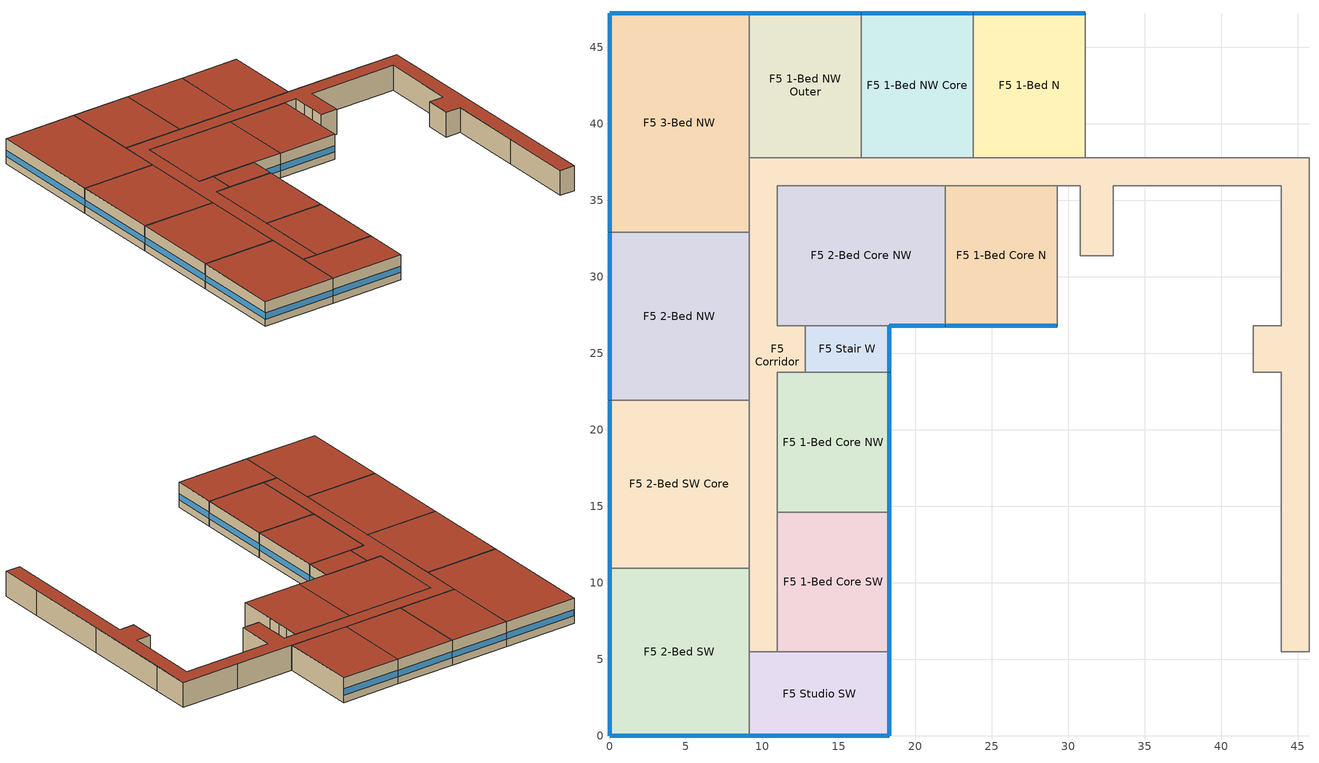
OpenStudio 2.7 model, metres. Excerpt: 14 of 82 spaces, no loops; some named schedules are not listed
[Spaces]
F5 1-Bed Core N
 floor adiabatic (TypicalFloorInterior): 29.26,35.97 29.26,26.82 21.95,26.82 21.95,35.97 z12.19
 wall outside (MetalFrameWallU069): 21.95,26.82 29.26,26.82 z12.19:15.24
 wall to F5 Elevator S (MetalFrameWallInterior): 29.26,31.39 29.26,32.92 z12.19:15.24
 wall to F5 Elevator N (MetalFrameWallInterior): 29.26,34.44 29.26,35.97 z12.19:15.24
 wall to F5 2-Bed Core NW (MetalFrameWallInterior): 21.95,35.97 21.95,26.82 z12.19:15.24
 wall to F5 Laundry (MetalFrameWallInterior): 29.26,26.82 29.26,31.39 z12.19:15.24
 wall to F5 Corridor (MetalFrameWallInterior): 29.26,35.97 21.95,35.97 z12.19:15.24
 wall to F5 Elevator Core (MetalFrameWallInterior): 29.26,32.92 29.26,34.44 z12.19:15.24
 window (Res Fixed Window): 21.97,26.82 29.24,26.82 z13.09:13.86
 roof outside (FlatResWoodFramingAndOtherRoofU028Refl08): 29.26,26.82 29.26,35.97 21.95,35.97 21.95,26.82 z15.24
F5 2-Bed Core NW
 floor adiabatic (TypicalFloorInterior): 21.95,35.97 21.95,26.82 10.97,26.82 10.97,35.97 z12.19
 wall outside (MetalFrameWallU069): 18.29,26.82 21.95,26.82 z12.19:15.24
 wall to F5 Stair W (MetalFrameWallInterior): 12.8,26.82 18.29,26.82 z12.19:15.24
 wall to F5 Corridor (MetalFrameWallInterior): 21.95,35.97 10.97,35.97 10.97,26.82 12.8,26.82 z12.19:15.24
 window (Res Fixed Window): 18.31,26.82 21.92,26.82 z13.09:13.85
 roof outside (FlatResWoodFramingAndOtherRoofU028Refl08): 21.95,26.82 21.95,35.97 10.97,35.97 10.97,26.82 z15.24
F5 Corridor
 floor adiabatic (TypicalFloorInterior): 45.72,37.8 45.72,5.49 43.89,5.49 43.89,23.77 42.06,23.77 42.06,26.82 43.89,26.82 43.89,35.97 32.92,35.97 32.92,31.39 30.78,31.39 30.78,35.97 10.97,35.97 10.97,26.82 12.8,26.82 12.8,23.77 10.97,23.77 10.97,5.49 9.14,5.49 9.14,37.8 z12.19
 wall to F5 1-Bed Core NE: 42.06,23.77 43.89,23.77 43.89,14.63 z12.19:15.24
 wall to F5 1-Bed Core NW: 10.97,14.63 10.97,23.77 12.8,23.77 z12.19:15.24
 wall to F5 1-Bed Core SE: 43.89,14.63 43.89,5.49 z12.19:15.24
 wall to F5 1-Bed Core SW: 10.97,5.49 10.97,14.63 z12.19:15.24
 wall to F5 1-Bed N: 31.09,37.8 23.77,37.8 z12.19:15.24
 wall to F5 1-Bed NE Core: 38.4,37.8 31.09,37.8 z12.19:15.24
 wall to F5 1-Bed NE Outer: 45.72,37.8 38.4,37.8 z12.19:15.24
 wall to F5 1-Bed NW Core: 23.77,37.8 16.46,37.8 z12.19:15.24
 wall to F5 1-Bed NW Outer: 16.46,37.8 9.14,37.8 z12.19:15.24
 wall to F5 2-Bed Core NE: 32.92,31.39 32.92,35.97 43.89,35.97 43.89,26.82 42.06,26.82 z12.19:15.24
 wall to F5 2-Bed NE: 45.72,21.95 45.72,32.92 z12.19:15.24
 wall to F5 2-Bed NW: 9.14,32.92 9.14,21.95 z12.19:15.24
 wall to F5 2-Bed SE: 45.72,5.49 45.72,10.97 z12.19:15.24
 wall to F5 2-Bed SE Core: 45.72,10.97 45.72,21.95 z12.19:15.24
 wall to F5 2-Bed SW: 9.14,10.97 9.14,5.49 z12.19:15.24
 wall to F5 2-Bed SW Core: 9.14,21.95 9.14,10.97 z12.19:15.24
 wall to F5 3-Bed NE: 45.72,32.92 45.72,37.8 z12.19:15.24
 wall to F5 3-Bed NW: 9.14,37.8 9.14,32.92 z12.19:15.24
 wall to F5 Elevator N (MetalFrameWallInterior): 29.26,35.97 30.78,35.97 30.78,34.44 z12.19:15.24
 wall to F5 Elevator S (MetalFrameWallInterior): 30.78,32.92 30.78,31.39 z12.19:15.24
 wall to F5 Studio SW (MetalFrameWallInterior): 9.14,5.49 10.97,5.49 z12.19:15.24
 wall to F5 Elevator Core (MetalFrameWallInterior): 30.78,34.44 30.78,32.92 z12.19:15.24
 wall to F5 Stair E (MetalFrameWallInterior): 42.06,26.82 42.06,23.77 z12.19:15.24
 wall to F5 Laundry (MetalFrameWallInterior): 30.78,31.39 32.92,31.39 z12.19:15.24
 wall to F5 Stair W (MetalFrameWallInterior): 12.8,23.77 12.8,26.82 z12.19:15.24
 wall to F5 Studio SE (MetalFrameWallInterior): 43.89,5.49 45.72,5.49 z12.19:15.24
 roof outside (FlatNonresWoodFramingAndOtherRoofU034): 45.72,5.49 45.72,37.8 9.14,37.8 9.14,5.49 10.97,5.49 10.97,23.77 12.8,23.77 12.8,26.82 10.97,26.82 10.97,35.97 30.78,35.97 30.78,31.39 32.92,31.39 32.92,35.97 43.89,35.97 43.89,26.82 42.06,26.82 42.06,23.77 43.89,23.77 43.89,5.49 z15.24
F5 1-Bed Core NW
 floor adiabatic (TypicalFloorInterior): 18.29,23.77 18.29,14.63 10.97,14.63 10.97,23.77 z12.19
 wall outside (MetalFrameWallU069): 18.29,14.63 18.29,23.77 z12.19:15.24
 wall to F5 Stair W (MetalFrameWallInterior): 18.29,23.77 12.8,23.77 z12.19:15.24
 wall to F5 1-Bed Core SW (MetalFrameWallInterior): 10.97,14.63 18.29,14.63 z12.19:15.24
 window (Res Fixed Window): 18.29,14.66 18.29,23.75 z13.09:13.86
 roof outside (FlatResWoodFramingAndOtherRoofU028Refl08): 18.29,14.63 18.29,23.77 10.97,23.77 10.97,14.63 z15.24
F5 Stair W
 floor adiabatic (TypicalFloorInterior): 18.29,26.82 18.29,23.77 12.8,23.77 12.8,26.82 z12.19
 wall outside (MetalFrameWallU062): 18.29,23.77 18.29,26.82 z12.19:15.24
 window (Res Fixed Window): 18.29,23.8 18.29,26.8 z13.09:13.86
 roof outside (FlatNonresWoodFramingAndOtherRoofU034): 18.29,23.77 18.29,26.82 12.8,26.82 12.8,23.77 z15.24
F5 1-Bed Core SW
 floor adiabatic (TypicalFloorInterior): 18.29,14.63 18.29,5.49 10.97,5.49 10.97,14.63 z12.19
 wall outside (MetalFrameWallU069): 18.29,5.49 18.29,14.63 z12.19:15.24
 wall to F5 Studio SW (MetalFrameWallInterior): 10.97,5.49 18.29,5.49 z12.19:15.24
 window (Res Fixed Window): 18.29,5.51 18.29,14.61 z13.09:13.86
 roof outside (FlatResWoodFramingAndOtherRoofU028Refl08): 18.29,5.49 18.29,14.63 10.97,14.63 10.97,5.49 z15.24
F5 Studio SW
 floor adiabatic (TypicalFloorInterior): 18.29,5.49 18.29,0 9.14,0 9.14,5.49 z12.19
 wall outside (MetalFrameWallU069): 9.14,0 18.29,0 18.29,5.49 z12.19:15.24
 wall to F5 2-Bed SW: 9.14,5.49 9.14,0 z12.19:15.24
 window (Res Fixed Window): 9.17,0 18.26,0 / 18.29,0.03 18.29,5.46 z13.09:13.86
 roof outside (FlatResWoodFramingAndOtherRoofU028Refl08): 18.29,0 18.29,5.49 9.14,5.49 9.14,0 z15.24
F5 1-Bed N
 floor adiabatic (TypicalFloorInterior): 31.09,47.24 31.09,37.8 23.77,37.8 23.77,47.24 z12.19
 wall outside (MetalFrameWallU069): 31.09,47.24 23.77,47.24 z12.19:15.24
 wall to F5 1-Bed NE Core (MetalFrameWallInterior): 31.09,37.8 31.09,47.24 z12.19:15.24
 wall to F5 1-Bed NW Core (MetalFrameWallInterior): 23.77,47.24 23.77,37.8 z12.19:15.24
 window (Res Fixed Window): 31.06,47.24 23.8,47.24 z13.09:13.86
 roof outside (FlatResWoodFramingAndOtherRoofU028Refl08): 31.09,37.8 31.09,47.24 23.77,47.24 23.77,37.8 z15.24
F5 1-Bed NW Core
 floor adiabatic (TypicalFloorInterior): 23.77,47.24 23.77,37.8 16.46,37.8 16.46,47.24 z12.19
 wall outside (MetalFrameWallU069): 23.77,47.24 16.46,47.24 z12.19:15.24
 wall to F5 1-Bed NW Outer (MetalFrameWallInterior): 16.46,47.24 16.46,37.8 z12.19:15.24
 window (Res Fixed Window): 23.75,47.24 16.48,47.24 z13.09:13.86
 roof outside (FlatResWoodFramingAndOtherRoofU028Refl08): 23.77,37.8 23.77,47.24 16.46,47.24 16.46,37.8 z15.24
F5 1-Bed NW Outer
 floor adiabatic (TypicalFloorInterior): 16.46,47.24 16.46,37.8 9.14,37.8 9.14,47.24 z12.19
 wall outside (MetalFrameWallU069): 16.46,47.24 9.14,47.24 z12.19:15.24
 wall to F5 3-Bed NW (MetalFrameWallInterior): 9.14,47.24 9.14,37.8 z12.19:15.24
 window (Res Fixed Window): 16.43,47.24 9.17,47.24 z13.09:13.86
 roof outside (FlatResWoodFramingAndOtherRoofU028Refl08): 16.46,37.8 16.46,47.24 9.14,47.24 9.14,37.8 z15.24
F5 3-Bed NW
 floor adiabatic (TypicalFloorInterior): 9.14,47.24 9.14,32.92 0,32.92 0,47.24 z12.19
 wall outside (MetalFrameWallU069): 9.14,47.24 0,47.24 0,32.92 z12.19:15.24
 wall to F5 2-Bed NW: 0,32.92 9.14,32.92 z12.19:15.24
 window (Res Fixed Window): 9.12,47.24 0.03,47.24 / 0,47.22 0,32.94 z13.09:13.86
 roof outside (FlatResWoodFramingAndOtherRoofU028Refl08): 9.14,32.92 9.14,47.24 0,47.24 0,32.92 z15.24
F5 2-Bed NW
 floor adiabatic (TypicalFloorInterior): 9.14,32.92 9.14,21.95 0,21.95 0,32.92 z12.19
 wall outside (MetalFrameWallU069): 0,32.92 0,21.95 z12.19:15.24
 wall to F5 2-Bed SW Core (MetalFrameWallInterior): 0,21.95 9.14,21.95 z12.19:15.24
 window (Res Fixed Window): 0,32.89 0,21.97 z13.09:13.86
 roof outside (FlatResWoodFramingAndOtherRoofU028Refl08): 9.14,21.95 9.14,32.92 0,32.92 0,21.95 z15.24
F5 2-Bed SW Core
 floor adiabatic (TypicalFloorInterior): 9.14,21.95 9.14,10.97 0,10.97 0,21.95 z12.19
 wall outside (MetalFrameWallU069): 0,21.95 0,10.97 z12.19:15.24
 wall to F5 2-Bed SW: 0,10.97 9.14,10.97 z12.19:15.24
 window (Res Fixed Window): 0,21.92 0,11 z13.09:13.86
 roof outside (FlatResWoodFramingAndOtherRoofU028Refl08): 9.14,10.97 9.14,21.95 0,21.95 0,10.97 z15.24
F5 2-Bed SW
 floor adiabatic (TypicalFloorInterior): 9.14,10.97 9.14,0 0,0 0,10.97 z12.19
 wall outside (MetalFrameWallU069): 0,10.97 0,0 9.14,0 z12.19:15.24
 window (Res Fixed Window): 0,10.95 0,0.03 / 0.03,0 9.12,0 z13.09:13.86
 roof outside (FlatResWoodFramingAndOtherRoofU028Refl08): 9.14,0 9.14,10.97 0,10.97 0,0 z15.24
[Site]
CA_BLUE-CANYON-AP_USA Design_Conditions: Latitude {deg}=39.28; Longitude {deg}=-120.71; Time Zone {hr}=-8; Elevation {m}=1609.95
[SizingPeriod:DesignDay] Barometric Pressure {Pa}=83421; Sky Clearness=0; Rain Indicator=0; Snow Indicator=0; Day of Month=21; Daylight Saving Time Indicator=0; Dry-Bulb Temperature Range Modifier Type=DefaultMultipliers
Name | Maximum Dry-Bulb Temperature {C} | Daily Dry-Bulb Temperature Range {deltaC} | Humidity Indicating Conditions at Maximum Dry-Bulb | Wind Speed {m/s} | Wind Direction {deg} | Month | Day Type | Humidity Indicating Type | Solar Model Indicator | ASHRAE Taub | ASHRAE Taud
CA_BLUE-CANYON-AP Ann Htg 99.6% Condns DB | -6 | 0 | -6 | 2.3 | 60 | 2 | WinterDesignDay | Wetbulb | ASHRAEClearSky
CA_BLUE-CANYON-AP Ann Clg .4% Condns DB=>MWB | 28.6 | 7.3 | 14.9 | 2.8 | 280 | 7 | SummerDesignDay | Wetbulb | ASHRAETau | 0.307 | 2.541
CA_BLUE-CANYON-AP Ann Clg .4% Condns WB=>MDB | 25.7 | 7.3 | 16.9 | 2.8 | 280 | 7 | SummerDesignDay | Wetbulb | ASHRAETau | 0.307 | 2.541
CA_BLUE-CANYON-AP Ann Clg .4% Condns DP=>MDB | 21.4 | 7.3 | 13.3 | 2.8 | 280 | 7 | SummerDesignDay | Dewpoint | ASHRAETau | 0.307 | 2.541
[Site:WaterMainsTemperature]
Calculation Method=Schedule; Temperature Schedule=WaterMainCZ16
[Building]
Building 1: North Axis {deg}=0
[Material]
Name | Roughness | Thickness {m} | Conductivity {W/m-K} | Density {kg/m3} | Specific Heat {J/kg-K} | Thermal Absorptance | Solar Absorptance | Visible Absorptance
Gypsum Board - 1/2 in.; Gypsum Board - 1/2 in. 1 | Smooth | 0.0127 | 0.158656 | 640.739 | 1130.436 | 0.9 | 0.7 | 0.8
Gypsum Board - 5/8 in. | MediumRough | 0.016002 | 0.158656 | 640.739 | 1130.436 | 0.9 | 0.7 | 0.8
Stucco - 7/8 in.; Stucco - 7/8 in. 1 | MediumRough | 0.022352 | 0.700948 | 1855.1 | 837.36 | 0.9 | 0.7 | 0.8
Concrete - 140 lb/ft3 - 4 in. | Smooth | 0.1016 | 1.9514 | 2239.06 | 921.096
Compliance Insulation R0.20 | Smooth | 0.000810768 | 0.0230188 | 16.0185 | 1130.436
Compliance Insulation R0.10 | Smooth | 0.000405384 | 0.0230188 | 16.0185 | 1130.436
Compliance Insulation R13.99 | Smooth | 0.0567131 | 0.0230188 | 16.0185 | 1130.436
Air - Metal Wall Framing - 16 or 24 in. OC; Air - Metal Wall Framing - 16 or 24 in. OC 1; Air - Metal Wall Framing - 16 or 24 in. OC 2 | Smooth | 0.1397 | 1.22017 | 1.28148 | 1004.832
Compliance Insulation R10.06 | Smooth | 0.0407817 | 0.0230188 | 16.0185 | 1130.436
Compliance Insulation R2.00 | Smooth | 0.00810768 | 0.0230188 | 16.0185 | 1130.436
Compliance Insulation R34.93 | Smooth | 0.141601 | 0.0230188 | 16.0185 | 1130.436 | 0.9 | 0.7 | 0.8
Compliance Insulation R28.63 | Smooth | 0.116061 | 0.0230188 | 16.0185 | 1130.436 | 0.9 | 0.7 | 0.8
Metal Deck - 1/16 in. | MediumRough | 0.0015875 | 45.3452 | 7820.53 | 502.416 | 0.9 | 0.7 | 0.8
Metal Standing Seam - 1/16 in. 1 | MediumRough | 0.0015875 | 2.21534 | 7820.53 | 502.416 | 0.85 | 0.92 | 0.85
Metal Standing Seam - 1/16 in. 2 | MediumRough | 0.0015875 | 2.21534 | 7820.53 | 502.416 | 0.85 | 0.37 | 0.85
Carpet - 3/4 in. 1 | Smooth | 0.01905 | 0.0455183 | 288.332 | 1381.644 | 0.9 | 0.7 | 0.8
[Construction]
MetalFrameWallU062: Stucco - 7/8 in., Compliance Insulation R13.99, Air - Metal Wall Framing - 16 or 24 in. OC, Gypsum Board - 1/2 in.
MetalFrameWallU069: Stucco - 7/8 in. 1, Compliance Insulation R10.06, Compliance Insulation R2.00, Compliance Insulation R0.20, Compliance Insulation R0.10, Air - Metal Wall Framing - 16 or 24 in. OC 1, Gypsum Board - 1/2 in. 1
MetalFrameWallInterior: Gypsum Board - 5/8 in., Air - Metal Wall Framing - 16 or 24 in. OC 2, Gypsum Board - 5/8 in.
FlatResWoodFramingAndOtherRoofU028Refl08: Metal Standing Seam - 1/16 in. 1, Compliance Insulation R34.93
FlatNonresWoodFramingAndOtherRoofU034: Metal Standing Seam - 1/16 in. 2, Compliance Insulation R28.63
TypicalFloorInterior: Metal Deck - 1/16 in., Concrete - 140 lb/ft3 - 4 in., Carpet - 3/4 in. 1
Res Fixed Window: Res Fixed Window Material
[WindowMaterial:SimpleGlazingSystem]
Res Fixed Window Material: U-Factor {W/m2-K}=2.04417; Solar Heat Gain Coefficient=0.25; Visible Transmittance=0.42
[Space] Building Story=Building Story Residential Floor 5
Name | Thermal Zone | Design Specification Outdoor Air Object
F5 1-Bed Core N | Thermal Zone: F5 1-Bed Core N | Thermal Zone: F5 1-Bed Core N Design Specification Outdoor Air
F5 1-Bed Core NW; F5 1-Bed Core SW | Thermal Zone: F5 1-Bed Core West | Thermal Zone: F5 1-Bed Core West Design Specification Outdoor Air
F5 1-Bed N; F5 1-Bed NW Core; F5 1-Bed NW Outer | Thermal Zone: F5 1-Bed North | Thermal Zone: F5 1-Bed North Design Specification Outdoor Air
F5 2-Bed Core NW | Thermal Zone: F5 2-Bed Core NE-NW | Thermal Zone: F5 2-Bed Core NE-NW Design Specification Outdoor Air
F5 2-Bed NW; F5 2-Bed SW; F5 2-Bed SW Core | Thermal Zone: F5 2-Bed West | Thermal Zone: F5 2-Bed West Design Specification Outdoor Air
F5 3-Bed NW | Thermal Zone: F5 3-Bed NW | Thermal Zone: F5 3-Bed NW Design Specification Outdoor Air
F5 Corridor; F5 Stair W | Thermal Zone: F5 Corridor | Thermal Zone: F5 Corridor Design Specification Outdoor Air
F5 Studio SW | Thermal Zone: F5 Studio SW | Thermal Zone: F5 Studio SW Design Specification Outdoor Air
[ThermalZone] Multiplier=1; Use Ideal Air Loads=No
Name | Thermostat
Thermal Zone: F5 1-Bed Core N | Thermal Zone: F5 1-Bed Core N Thermostat
Thermal Zone: F5 1-Bed Core West | Thermal Zone: F5 1-Bed Core West Thermostat
Thermal Zone: F5 1-Bed North | Thermal Zone: F5 1-Bed North Thermostat
Thermal Zone: F5 2-Bed Core NE-NW | Thermal Zone: F5 2-Bed Core NE-NW Thermostat
Thermal Zone: F5 2-Bed West | Thermal Zone: F5 2-Bed West Thermostat
Thermal Zone: F5 3-Bed NW | Thermal Zone: F5 3-Bed NW Thermostat
Thermal Zone: F5 Studio SW | Thermal Zone: F5 Studio SW Thermostat
Thermal Zone: F5 Corridor | Thermal Zone: F5 Corridor Thermostat
[BuildingStory]
Building Story Residential Floor 5
[People:Definition] Number of People Calculation Method=People/Area; Fraction Radiant=0.3
Name | People per Space Floor Area {person/m2} | Sensible Heat Fraction
F5 1-Bed Core N People Definition; F5 1-Bed Core NW People Definition; F5 1-Bed Core SW People Definition; F5 2-Bed Core NW People Definition; F5 2-Bed NW People Definition; F5 2-Bed SW People Definition; F5 2-Bed SW Core People Definition | 0.0298998 | 0.6125
F5 1-Bed N People Definition; F5 1-Bed NW Core People Definition; F5 1-Bed NW Outer People Definition | 0.0289352 | 0.6125
F5 3-Bed NW People Definition | 0.0305359 | 0.6125
F5 Corridor People Definition; F5 Stair W People Definition | 0.0538196 | 0.5
F5 Studio SW People Definition | 0.0398663 | 0.6125
[People] Multiplier=1
Name | People Definition | Space or SpaceType | Number of People Schedule | Activity Level Schedule
F5 1-Bed Core N People | F5 1-Bed Core N People Definition | F5 1-Bed Core N | ResidentialLivingOccupancy | F5 1-Bed Core N People Activity Level
F5 1-Bed Core NW People | F5 1-Bed Core NW People Definition | F5 1-Bed Core NW | ResidentialLivingOccupancy | F5 1-Bed Core NW People Activity Level
F5 1-Bed Core SW People | F5 1-Bed Core SW People Definition | F5 1-Bed Core SW | ResidentialLivingOccupancy | F5 1-Bed Core SW People Activity Level
F5 1-Bed N People | F5 1-Bed N People Definition | F5 1-Bed N | ResidentialLivingOccupancy | F5 1-Bed N People Activity Level
F5 1-Bed NW Core People | F5 1-Bed NW Core People Definition | F5 1-Bed NW Core | ResidentialLivingOccupancy | F5 1-Bed NW Core People Activity Level
F5 1-Bed NW Outer People | F5 1-Bed NW Outer People Definition | F5 1-Bed NW Outer | ResidentialLivingOccupancy | F5 1-Bed NW Outer People Activity Level
F5 2-Bed Core NW People | F5 2-Bed Core NW People Definition | F5 2-Bed Core NW | ResidentialLivingOccupancy | F5 2-Bed Core NW People Activity Level
F5 2-Bed NW People | F5 2-Bed NW People Definition | F5 2-Bed NW | ResidentialLivingOccupancy | F5 2-Bed NW People Activity Level
F5 2-Bed SW People | F5 2-Bed SW People Definition | F5 2-Bed SW | ResidentialLivingOccupancy | F5 2-Bed SW People Activity Level
F5 2-Bed SW Core People | F5 2-Bed SW Core People Definition | F5 2-Bed SW Core | ResidentialLivingOccupancy | F5 2-Bed SW Core People Activity Level
F5 3-Bed NW People | F5 3-Bed NW People Definition | F5 3-Bed NW | ResidentialLivingOccupancy | F5 3-Bed NW People Activity Level
F5 Corridor People | F5 Corridor People Definition | F5 Corridor | OfficeOccupancy | F5 Corridor People Activity Level
F5 Stair W People | F5 Stair W People Definition | F5 Stair W | OfficeOccupancy | F5 Stair W People Activity Level
F5 Studio SW People | F5 Studio SW People Definition | F5 Studio SW | ResidentialLivingOccupancy | F5 Studio SW People Activity Level
[SpaceInfiltration:DesignFlowRate] Temperature Term Coefficient=0; Velocity Squared Term Coefficient=0
Name | Space or SpaceType | Schedule | Design Flow Rate Calculation Method | Flow per Exterior Surface Area {m3/s-m2} | Constant Term Coefficient | Velocity Term Coefficient | Design Flow Rate {m3/s}
F5 1-Bed Core N Space Infiltration Design Flow Rate 1 | F5 1-Bed Core N | ResidentialLivingInfiltration | Flow/ExteriorWallArea | 0.000227584 | 0 | 0.224052
F5 1-Bed Core N Space Infiltration Design Flow Rate 2 | F5 1-Bed Core N | ResidentialLivingHVACAvail | Flow/Space |  | 1 | 0 | 0.0172733
F5 1-Bed Core NW Space Infiltration Design Flow Rate 1 | F5 1-Bed Core NW | ResidentialLivingInfiltration | Flow/ExteriorWallArea | 0.000227584 | 0 | 0.224052
F5 1-Bed Core NW Space Infiltration Design Flow Rate 2 | F5 1-Bed Core NW | ResidentialLivingHVACAvail | Flow/Space |  | 1 | 0 | 0.0172733
F5 1-Bed Core SW Space Infiltration Design Flow Rate 1 | F5 1-Bed Core SW | ResidentialLivingInfiltration | Flow/ExteriorWallArea | 0.000227584 | 0 | 0.224052
F5 1-Bed Core SW Space Infiltration Design Flow Rate 2 | F5 1-Bed Core SW | ResidentialLivingHVACAvail | Flow/Space |  | 1 | 0 | 0.0172733
F5 1-Bed N Space Infiltration Design Flow Rate 1 | F5 1-Bed N | ResidentialLivingInfiltration | Flow/ExteriorWallArea | 0.000227584 | 0 | 0.224052
F5 1-Bed N Space Infiltration Design Flow Rate 2 | F5 1-Bed N | ResidentialLivingHVACAvail | Flow/Space |  | 1 | 0 | 0.0176131
F5 1-Bed NW Core Space Infiltration Design Flow Rate 1 | F5 1-Bed NW Core | ResidentialLivingInfiltration | Flow/ExteriorWallArea | 0.000227584 | 0 | 0.224052
F5 1-Bed NW Core Space Infiltration Design Flow Rate 2 | F5 1-Bed NW Core | ResidentialLivingHVACAvail | Flow/Space |  | 1 | 0 | 0.0176131
F5 1-Bed NW Outer Space Infiltration Design Flow Rate 1 | F5 1-Bed NW Outer | ResidentialLivingInfiltration | Flow/ExteriorWallArea | 0.000227584 | 0 | 0.224052
F5 1-Bed NW Outer Space Infiltration Design Flow Rate 2 | F5 1-Bed NW Outer | ResidentialLivingHVACAvail | Flow/Space |  | 1 | 0 | 0.0176131
F5 2-Bed Core NW Space Infiltration Design Flow Rate 1 | F5 2-Bed Core NW | ResidentialLivingInfiltration | Flow/ExteriorWallArea | 0.000227584 | 0 | 0.224052
F5 2-Bed Core NW Space Infiltration Design Flow Rate 2 | F5 2-Bed Core NW | ResidentialLivingHVACAvail | Flow/Space |  | 1 | 0 | 0.0259099
F5 2-Bed NW Space Infiltration Design Flow Rate 1 | F5 2-Bed NW | ResidentialLivingInfiltration | Flow/ExteriorWallArea | 0.000227584 | 0 | 0.224052
F5 2-Bed NW Space Infiltration Design Flow Rate 2 | F5 2-Bed NW | ResidentialLivingHVACAvail | Flow/Space |  | 1 | 0 | 0.0259099
F5 2-Bed SW Space Infiltration Design Flow Rate 1 | F5 2-Bed SW | ResidentialLivingInfiltration | Flow/ExteriorWallArea | 0.000227584 | 0 | 0.224052
F5 2-Bed SW Space Infiltration Design Flow Rate 2 | F5 2-Bed SW | ResidentialLivingHVACAvail | Flow/Space |  | 1 | 0 | 0.0259099
F5 2-Bed SW Core Space Infiltration Design Flow Rate 1 | F5 2-Bed SW Core | ResidentialLivingInfiltration | Flow/ExteriorWallArea | 0.000227584 | 0 | 0.224052
F5 2-Bed SW Core Space Infiltration Design Flow Rate 2 | F5 2-Bed SW Core | ResidentialLivingHVACAvail | Flow/Space |  | 1 | 0 | 0.0259099
F5 3-Bed NW Space Infiltration Design Flow Rate 1 | F5 3-Bed NW | ResidentialLivingInfiltration | Flow/ExteriorWallArea | 0.000227584 | 0 | 0.224052
F5 3-Bed NW Space Infiltration Design Flow Rate 2 | F5 3-Bed NW | ResidentialLivingHVACAvail | Flow/Space |  | 1 | 0 | 0.0341218
F5 Corridor Space Infiltration Design Flow Rate 1 | F5 Corridor | OfficeInfiltration | Flow/ExteriorWallArea | 0.000227584 | 0 | 0.224052
F5 Stair W Space Infiltration Design Flow Rate 1 | F5 Stair W | OfficeInfiltration | Flow/ExteriorWallArea | 0.000227584 | 0 | 0.224052
F5 Studio SW Space Infiltration Design Flow Rate 1 | F5 Studio SW | ResidentialLivingInfiltration | Flow/ExteriorWallArea | 0.000227584 | 0 | 0.224052
F5 Studio SW Space Infiltration Design Flow Rate 2 | F5 Studio SW | ResidentialLivingHVACAvail | Flow/Space |  | 1 | 0 | 0.0147248
[Lights:Definition] Design Level Calculation Method=Watts/Area; Fraction Radiant=0.58; Return Air Fraction=0
Name | Watts per Space Floor Area {W/m2}
F5 1-Bed Core N Non-Regulated Lights Definition; F5 1-Bed Core NW Non-Regulated Lights Definition; F5 1-Bed Core SW Non-Regulated Lights Definition; F5 1-Bed N Non-Regulated Lights Definition; F5 1-Bed NW Core Non-Regulated Lights Definition; F5 1-Bed NW Outer Non-Regulated Lights Definition; F5 2-Bed Core NW Non-Regulated Lights Definition; F5 2-Bed NW Non-Regulated Lights Definition; F5 2-Bed SW Non-Regulated Lights Definition; F5 2-Bed SW Core Non-Regulated Lights Definition; F5 3-Bed NW Non-Regulated Lights Definition; F5 Stair W Regulated Lights Definition; F5 Studio SW Non-Regulated Lights Definition | 5.38196
F5 Corridor Regulated Lights Definition | 6.45835
[Lights] Fraction Replaceable=1
Name | Lights Definition | Space or SpaceType | Schedule
F5 1-Bed Core N Non-Regulated Lights | F5 1-Bed Core N Non-Regulated Lights Definition | F5 1-Bed Core N | ResidentialLivingLights
F5 1-Bed Core NW Non-Regulated Lights | F5 1-Bed Core NW Non-Regulated Lights Definition | F5 1-Bed Core NW | ResidentialLivingLights
F5 1-Bed Core SW Non-Regulated Lights | F5 1-Bed Core SW Non-Regulated Lights Definition | F5 1-Bed Core SW | ResidentialLivingLights
F5 1-Bed N Non-Regulated Lights | F5 1-Bed N Non-Regulated Lights Definition | F5 1-Bed N | ResidentialLivingLights
F5 1-Bed NW Core Non-Regulated Lights | F5 1-Bed NW Core Non-Regulated Lights Definition | F5 1-Bed NW Core | ResidentialLivingLights
F5 1-Bed NW Outer Non-Regulated Lights | F5 1-Bed NW Outer Non-Regulated Lights Definition | F5 1-Bed NW Outer | ResidentialLivingLights
F5 2-Bed Core NW Non-Regulated Lights | F5 2-Bed Core NW Non-Regulated Lights Definition | F5 2-Bed Core NW | ResidentialLivingLights
F5 2-Bed NW Non-Regulated Lights | F5 2-Bed NW Non-Regulated Lights Definition | F5 2-Bed NW | ResidentialLivingLights
F5 2-Bed SW Non-Regulated Lights | F5 2-Bed SW Non-Regulated Lights Definition | F5 2-Bed SW | ResidentialLivingLights
F5 2-Bed SW Core Non-Regulated Lights | F5 2-Bed SW Core Non-Regulated Lights Definition | F5 2-Bed SW Core | ResidentialLivingLights
F5 3-Bed NW Non-Regulated Lights | F5 3-Bed NW Non-Regulated Lights Definition | F5 3-Bed NW | ResidentialLivingLights
F5 Corridor Regulated Lights | F5 Corridor Regulated Lights Definition | F5 Corridor | OfficeLights
F5 Stair W Regulated Lights | F5 Stair W Regulated Lights Definition | F5 Stair W | OfficeLights
F5 Studio SW Non-Regulated Lights | F5 Studio SW Non-Regulated Lights Definition | F5 Studio SW | ResidentialLivingLights
[ElectricEquipment:Definition] Design Level Calculation Method=Watts/Area; Watts per Space Floor Area {W/m2}=5.38196; Fraction Latent=0; Fraction Radiant=0.2; Fraction Lost=0
F5 1-Bed Core N Recepticle Loads Definition; F5 1-Bed Core NW Recepticle Loads Definition; F5 1-Bed Core SW Recepticle Loads Definition; F5 1-Bed N Recepticle Loads Definition; F5 1-Bed NW Core Recepticle Loads Definition; F5 1-Bed NW Outer Recepticle Loads Definition; F5 2-Bed Core NW Recepticle Loads Definition; F5 2-Bed NW Recepticle Loads Definition; F5 2-Bed SW Recepticle Loads Definition; F5 2-Bed SW Core Recepticle Loads Definition; F5 3-Bed NW Recepticle Loads Definition; F5 Studio SW Recepticle Loads Definition
[ElectricEquipment] Schedule=ResidentialLivingReceptacle
Name | Electric Equipment Definition | Space or SpaceType
F5 1-Bed Core N Recepticle Loads | F5 1-Bed Core N Recepticle Loads Definition | F5 1-Bed Core N
F5 1-Bed Core NW Recepticle Loads | F5 1-Bed Core NW Recepticle Loads Definition | F5 1-Bed Core NW
F5 1-Bed Core SW Recepticle Loads | F5 1-Bed Core SW Recepticle Loads Definition | F5 1-Bed Core SW
F5 1-Bed N Recepticle Loads | F5 1-Bed N Recepticle Loads Definition | F5 1-Bed N
F5 1-Bed NW Core Recepticle Loads | F5 1-Bed NW Core Recepticle Loads Definition | F5 1-Bed NW Core
F5 1-Bed NW Outer Recepticle Loads | F5 1-Bed NW Outer Recepticle Loads Definition | F5 1-Bed NW Outer
F5 2-Bed Core NW Recepticle Loads | F5 2-Bed Core NW Recepticle Loads Definition | F5 2-Bed Core NW
F5 2-Bed NW Recepticle Loads | F5 2-Bed NW Recepticle Loads Definition | F5 2-Bed NW
F5 2-Bed SW Recepticle Loads | F5 2-Bed SW Recepticle Loads Definition | F5 2-Bed SW
F5 2-Bed SW Core Recepticle Loads | F5 2-Bed SW Core Recepticle Loads Definition | F5 2-Bed SW Core
F5 3-Bed NW Recepticle Loads | F5 3-Bed NW Recepticle Loads Definition | F5 3-Bed NW
F5 Studio SW Recepticle Loads | F5 Studio SW Recepticle Loads Definition | F5 Studio SW
[GasEquipment:Definition] Design Level Calculation Method=Watts/Area; Watts per Space Floor Area {W/m2}=2.15269; Fraction Latent=0; Fraction Radiant=0.15; Fraction Lost=0.85
F5 1-Bed Core N Gas Equipment Loads Definition; F5 1-Bed Core NW Gas Equipment Loads Definition; F5 1-Bed Core SW Gas Equipment Loads Definition; F5 1-Bed N Gas Equipment Loads Definition; F5 1-Bed NW Core Gas Equipment Loads Definition; F5 1-Bed NW Outer Gas Equipment Loads Definition; F5 2-Bed Core NW Gas Equipment Loads Definition; F5 2-Bed NW Gas Equipment Loads Definition; F5 2-Bed SW Gas Equipment Loads Definition; F5 2-Bed SW Core Gas Equipment Loads Definition; F5 3-Bed NW Gas Equipment Loads Definition; F5 Studio SW Gas Equipment Loads Definition
[GasEquipment] Schedule=ResidentialLivingGasEquip
Name | Gas Equipment Definition | Space or SpaceType
F5 1-Bed Core N Gas Equipment Loads | F5 1-Bed Core N Gas Equipment Loads Definition | F5 1-Bed Core N
F5 1-Bed Core NW Gas Equipment Loads | F5 1-Bed Core NW Gas Equipment Loads Definition | F5 1-Bed Core NW
F5 1-Bed Core SW Gas Equipment Loads | F5 1-Bed Core SW Gas Equipment Loads Definition | F5 1-Bed Core SW
F5 1-Bed N Gas Equipment Loads | F5 1-Bed N Gas Equipment Loads Definition | F5 1-Bed N
F5 1-Bed NW Core Gas Equipment Loads | F5 1-Bed NW Core Gas Equipment Loads Definition | F5 1-Bed NW Core
F5 1-Bed NW Outer Gas Equipment Loads | F5 1-Bed NW Outer Gas Equipment Loads Definition | F5 1-Bed NW Outer
F5 2-Bed Core NW Gas Equipment Loads | F5 2-Bed Core NW Gas Equipment Loads Definition | F5 2-Bed Core NW
F5 2-Bed NW Gas Equipment Loads | F5 2-Bed NW Gas Equipment Loads Definition | F5 2-Bed NW
F5 2-Bed SW Gas Equipment Loads | F5 2-Bed SW Gas Equipment Loads Definition | F5 2-Bed SW
F5 2-Bed SW Core Gas Equipment Loads | F5 2-Bed SW Core Gas Equipment Loads Definition | F5 2-Bed SW Core
F5 3-Bed NW Gas Equipment Loads | F5 3-Bed NW Gas Equipment Loads Definition | F5 3-Bed NW
F5 Studio SW Gas Equipment Loads | F5 Studio SW Gas Equipment Loads Definition | F5 Studio SW
[ThermostatSetpoint:DualSetpoint]
Name | Heating Setpoint Temperature Schedule | Cooling Setpoint Temperature Schedule
Thermal Zone: F5 1-Bed Core N Thermostat; Thermal Zone: F5 1-Bed Core West Thermostat; Thermal Zone: F5 1-Bed North Thermostat; Thermal Zone: F5 2-Bed Core NE-NW Thermostat; Thermal Zone: F5 2-Bed West Thermostat; Thermal Zone: F5 3-Bed NW Thermostat; Thermal Zone: F5 Studio SW Thermostat | ResidentialLivingHtgSetpt | ResidentialLivingClgSetpt
Thermal Zone: F5 Corridor Thermostat | OfficeHtgSetpt | OfficeClgSetpt
[DesignSpecification:OutdoorAir] Outdoor Air Method=Maximum; Outdoor Air Flow per Person {m3/s-person}=0
Name | Outdoor Air Flow per Floor Area {m3/s-m2}
Thermal Zone: F5 1-Bed Core N Design Specification Outdoor Air; Thermal Zone: F5 1-Bed Core West Design Specification Outdoor Air; Thermal Zone: F5 1-Bed North Design Specification Outdoor Air; Thermal Zone: F5 2-Bed Core NE-NW Design Specification Outdoor Air; Thermal Zone: F5 2-Bed West Design Specification Outdoor Air; Thermal Zone: F5 3-Bed NW Design Specification Outdoor Air; Thermal Zone: F5 Studio SW Design Specification Outdoor Air | 0
Thermal Zone: F5 Corridor Design Specification Outdoor Air | 0.000741294
[Schedule:Day]
OnDay; AllOnHVACAvailDay; ResidentialLivingHVACAvailSun; ResidentialLivingHVACAvailWD; ResidentialLivingHVACAvailSat: 1, 0, 1, 2, 0, 1, 3, 0, 1, 4, 0, 1, 5, 0, 1, 6, 0, 1, 7, 0, 1, 8, 0, 1, 9, 0, 1, 10, 0, 1, 11, 0, 1, 12, 0, 1, 13, 0, 1, 14, 0, 1, 15, 0, 1, 16, 0, 1, 17, 0, 1, 18, 0, 1, 19, 0, 1, 20, 0, 1, 21, 0, 1, 22, 0, 1, 23, 0, 1, 24, 0, 1
OffDay: 1, 0, 0, 2, 0, 0, 3, 0, 0, 4, 0, 0, 5, 0, 0, 6, 0, 0, 7, 0, 0, 8, 0, 0, 9, 0, 0, 10, 0, 0, 11, 0, 0, 12, 0, 0, 13, 0, 0, 14, 0, 0, 15, 0, 0, 16, 0, 0, 17, 0, 0, 18, 0, 0, 19, 0, 0, 20, 0, 0, 21, 0, 0, 22, 0, 0, 23, 0, 0, 24, 0, 0
ResidentialLivingOccupancySun; ResidentialLivingOccupancyWD; ResidentialLivingOccupancySat: 1, 0, 0.9, 2, 0, 0.9, 3, 0, 0.9, 4, 0, 0.9, 5, 0, 0.9, 6, 0, 0.9, 7, 0, 0.7, 8, 0, 0.4, 9, 0, 0.4, 10, 0, 0.2, 11, 0, 0.2, 12, 0, 0.2, 13, 0, 0.2, 14, 0, 0.2, 15, 0, 0.2, 16, 0, 0.3, 17, 0, 0.5, 18, 0, 0.5, 19, 0, 0.5, 20, 0, 0.7, 21, 0, 0.7, 22, 0, 0.8, 23, 0, 0.9, 24, 0, 0.9
OfficeOccupancySun: 1, 0, 0, 2, 0, 0, 3, 0, 0, 4, 0, 0, 5, 0, 0, 6, 0, 0, 7, 0, 0.05, 8, 0, 0.05, 9, 0, 0.05, 10, 0, 0.05, 11, 0, 0.05, 12, 0, 0.05, 13, 0, 0.05, 14, 0, 0.05, 15, 0, 0.05, 16, 0, 0.05, 17, 0, 0.05, 18, 0, 0.05, 19, 0, 0, 20, 0, 0, 21, 0, 0, 22, 0, 0, 23, 0, 0, 24, 0, 0
OfficeOccupancyWD: 1, 0, 0, 2, 0, 0, 3, 0, 0, 4, 0, 0, 5, 0, 0, 6, 0, 0, 7, 0, 0.1, 8, 0, 0.2, 9, 0, 0.95, 10, 0, 0.95, 11, 0, 0.95, 12, 0, 0.95, 13, 0, 0.5, 14, 0, 0.95, 15, 0, 0.95, 16, 0, 0.95, 17, 0, 0.95, 18, 0, 0.3, 19, 0, 0.1, 20, 0, 0.1, 21, 0, 0.1, 22, 0, 0.1, 23, 0, 0.05, 24, 0, 0.05
OfficeOccupancySat: 1, 0, 0, 2, 0, 0, 3, 0, 0, 4, 0, 0, 5, 0, 0, 6, 0, 0, 7, 0, 0.1, 8, 0, 0.1, 9, 0, 0.3, 10, 0, 0.3, 11, 0, 0.3, 12, 0, 0.3, 13, 0, 0.1, 14, 0, 0.1, 15, 0, 0.1, 16, 0, 0.1, 17, 0, 0.1, 18, 0, 0.05, 19, 0, 0.05, 20, 0, 0, 21, 0, 0, 22, 0, 0, 23, 0, 0, 24, 0, 0
ResidentialLivingReceptacleSun; ResidentialLivingReceptacleWD; ResidentialLivingReceptacleSat; ResidentialLivingLightsSun; ResidentialLivingLightsWD; ResidentialLivingLightsSat: 1, 0, 0.1, 2, 0, 0.1, 3, 0, 0.1, 4, 0, 0.1, 5, 0, 0.1, 6, 0, 0.3, 7, 0, 0.45, 8, 0, 0.45, 9, 0, 0.45, 10, 0, 0.45, 11, 0, 0.3, 12, 0, 0.3, 13, 0, 0.3, 14, 0, 0.3, 15, 0, 0.3, 16, 0, 0.3, 17, 0, 0.3, 18, 0, 0.3, 19, 0, 0.6, 20, 0, 0.8, 21, 0, 0.9, 22, 0, 0.8, 23, 0, 0.6, 24, 0, 0.3
ResidentialLivingGasEquipSun; ResidentialLivingGasEquipWD; ResidentialLivingGasEquipSat: 1, 0, 0, 2, 0, 0, 3, 0, 0, 4, 0, 0, 5, 0, 0, 6, 0, 0, 7, 0, 0.5, 8, 0, 0.5, 9, 0, 0, 10, 0, 0, 11, 0, 0, 12, 0, 0.2, 13, 0, 0.2, 14, 0, 0, 15, 0, 0, 16, 0, 0, 17, 0, 0.5, 18, 0, 0.5, 19, 0, 0.5, 20, 0, 0, 21, 0, 0, 22, 0, 0, 23, 0, 0, 24, 0, 0
ResidentialLivingInfiltrationSun; ResidentialLivingInfiltrationWD; ResidentialLivingInfiltrationSat: 1, 0, 0.25, 2, 0, 0.25, 3, 0, 0.25, 4, 0, 0.25, 5, 0, 0.25, 6, 0, 0.25, 7, 0, 0.25, 8, 0, 0.25, 9, 0, 0.25, 10, 0, 0.25, 11, 0, 0.25, 12, 0, 0.25, 13, 0, 0.25, 14, 0, 0.25, 15, 0, 0.25, 16, 0, 0.25, 17, 0, 0.25, 18, 0, 0.25, 19, 0, 0.25, 20, 0, 0.25, 21, 0, 0.25, 22, 0, 0.25, 23, 0, 0.25, 24, 0, 0.25
OfficeInfiltrationSun: 1, 0, 1, 2, 0, 1, 3, 0, 1, 4, 0, 1, 5, 0, 1, 6, 0, 0.25, 7, 0, 0.25, 8, 0, 0.25, 9, 0, 0.25, 10, 0, 0.25, 11, 0, 0.25, 12, 0, 0.25, 13, 0, 0.25, 14, 0, 0.25, 15, 0, 0.25, 16, 0, 0.25, 17, 0, 0.25, 18, 0, 0.25, 19, 0, 1, 20, 0, 1, 21, 0, 1, 22, 0, 1, 23, 0, 1, 24, 0, 1
OfficeInfiltrationWD: 1, 0, 1, 2, 0, 1, 3, 0, 1, 4, 0, 1, 5, 0, 1, 6, 0, 0.25, 7, 0, 0.25, 8, 0, 0.25, 9, 0, 0.25, 10, 0, 0.25, 11, 0, 0.25, 12, 0, 0.25, 13, 0, 0.25, 14, 0, 0.25, 15, 0, 0.25, 16, 0, 0.25, 17, 0, 0.25, 18, 0, 0.25, 19, 0, 0.25, 20, 0, 0.25, 21, 0, 0.25, 22, 0, 0.25, 23, 0, 0.25, 24, 0, 0.25
OfficeInfiltrationSat: 1, 0, 1, 2, 0, 1, 3, 0, 1, 4, 0, 1, 5, 0, 1, 6, 0, 0.25, 7, 0, 0.25, 8, 0, 0.25, 9, 0, 0.25, 10, 0, 0.25, 11, 0, 0.25, 12, 0, 0.25, 13, 0, 0.25, 14, 0, 0.25, 15, 0, 0.25, 16, 0, 0.25, 17, 0, 0.25, 18, 0, 0.25, 19, 0, 0.25, 20, 0, 1, 21, 0, 1, 22, 0, 1, 23, 0, 1, 24, 0, 1
OfficeLightsSun: 1, 0, 0.05, 2, 0, 0.05, 3, 0, 0.05, 4, 0, 0.05, 5, 0, 0.05, 6, 0, 0.05, 7, 0, 0.05, 8, 0, 0.05, 9, 0, 0.05, 10, 0, 0.05, 11, 0, 0.05, 12, 0, 0.05, 13, 0, 0.05, 14, 0, 0.05, 15, 0, 0.05, 16, 0, 0.05, 17, 0, 0.05, 18, 0, 0.05, 19, 0, 0.05, 20, 0, 0.05, 21, 0, 0.05, 22, 0, 0.05, 23, 0, 0.05, 24, 0, 0.05
OfficeLightsWD: 1, 0, 0.05, 2, 0, 0.05, 3, 0, 0.05, 4, 0, 0.05, 5, 0, 0.05, 6, 0, 0.1, 7, 0, 0.1, 8, 0, 0.3, 9, 0, 0.65, 10, 0, 0.65, 11, 0, 0.65, 12, 0, 0.65, 13, 0, 0.65, 14, 0, 0.65, 15, 0, 0.65, 16, 0, 0.65, 17, 0, 0.65, 18, 0, 0.35, 19, 0, 0.3, 20, 0, 0.3, 21, 0, 0.2, 22, 0, 0.2, 23, 0, 0.1, 24, 0, 0.05
OfficeLightsSat: 1, 0, 0.05, 2, 0, 0.05, 3, 0, 0.05, 4, 0, 0.05, 5, 0, 0.05, 6, 0, 0.05, 7, 0, 0.1, 8, 0, 0.1, 9, 0, 0.3, 10, 0, 0.3, 11, 0, 0.3, 12, 0, 0.3, 13, 0, 0.15, 14, 0, 0.15, 15, 0, 0.15, 16, 0, 0.15, 17, 0, 0.15, 18, 0, 0.05, 19, 0, 0.05, 20, 0, 0.05, 21, 0, 0.05, 22, 0, 0.05, 23, 0, 0.05, 24, 0, 0.05
ResidentialLivingClgSetptSun; ResidentialLivingClgSetptWD; ResidentialLivingClgSetptSat: 1, 0, 25.5556, 2, 0, 25.5556, 3, 0, 25.5556, 4, 0, 25.5556, 5, 0, 25.5556, 6, 0, 25.5556, 7, 0, 25.5556, 8, 0, 25.5556, 9, 0, 25.5556, 10, 0, 25.5556, 11, 0, 25.5556, 12, 0, 25.5556, 13, 0, 25.5556, 14, 0, 25.5556, 15, 0, 25.5556, 16, 0, 25.5556, 17, 0, 25.5556, 18, 0, 25.5556, 19, 0, 25.5556, 20, 0, 25.5556, 21, 0, 25.5556, 22, 0, 25.5556, 23, 0, 25.5556, 24, 0, 25.5556
OfficeClgSetptSun: 1, 0, 29.4444, 2, 0, 29.4444, 3, 0, 29.4444, 4, 0, 29.4444, 5, 0, 29.4444, 6, 0, 29.4444, 7, 0, 29.4444, 8, 0, 29.4444, 9, 0, 29.4444, 10, 0, 29.4444, 11, 0, 29.4444, 12, 0, 29.4444, 13, 0, 29.4444, 14, 0, 29.4444, 15, 0, 29.4444, 16, 0, 29.4444, 17, 0, 29.4444, 18, 0, 29.4444, 19, 0, 29.4444, 20, 0, 29.4444, 21, 0, 29.4444, 22, 0, 29.4444, 23, 0, 29.4444, 24, 0, 29.4444
OfficeClgSetptWD: 1, 0, 29.4444, 2, 0, 29.4444, 3, 0, 29.4444, 4, 0, 29.4444, 5, 0, 29.4444, 6, 0, 23.8889, 7, 0, 23.8889, 8, 0, 23.8889, 9, 0, 23.8889, 10, 0, 23.8889, 11, 0, 23.8889, 12, 0, 23.8889, 13, 0, 23.8889, 14, 0, 23.8889, 15, 0, 23.8889, 16, 0, 23.8889, 17, 0, 23.8889, 18, 0, 23.8889, 19, 0, 23.8889, 20, 0, 23.8889, 21, 0, 23.8889, 22, 0, 23.8889, 23, 0, 23.8889, 24, 0, 23.8889
ResidentialLivingHtgSetptSun; ResidentialLivingHtgSetptWD; ResidentialLivingHtgSetptSat: 1, 0, 15.5556, 2, 0, 15.5556, 3, 0, 15.5556, 4, 0, 15.5556, 5, 0, 15.5556, 6, 0, 15.5556, 7, 0, 20, 8, 0, 20, 9, 0, 20, 10, 0, 20, 11, 0, 20, 12, 0, 20, 13, 0, 20, 14, 0, 20, 15, 0, 20, 16, 0, 20, 17, 0, 20, 18, 0, 20, 19, 0, 20, 20, 0, 20, 21, 0, 20, 22, 0, 20, 23, 0, 15.5556, 24, 0, 15.5556
OfficeHtgSetptSun: 1, 0, 15.5556, 2, 0, 15.5556, 3, 0, 15.5556, 4, 0, 15.5556, 5, 0, 15.5556, 6, 0, 15.5556, 7, 0, 15.5556, 8, 0, 15.5556, 9, 0, 15.5556, 10, 0, 15.5556, 11, 0, 15.5556, 12, 0, 15.5556, 13, 0, 15.5556, 14, 0, 15.5556, 15, 0, 15.5556, 16, 0, 15.5556, 17, 0, 15.5556, 18, 0, 15.5556, 19, 0, 15.5556, 20, 0, 15.5556, 21, 0, 15.5556, 22, 0, 15.5556, 23, 0, 15.5556, 24, 0, 15.5556
OfficeHtgSetptWD: 1, 0, 15.5556, 2, 0, 15.5556, 3, 0, 15.5556, 4, 0, 15.5556, 5, 0, 15.5556, 6, 0, 21.1111, 7, 0, 21.1111, 8, 0, 21.1111, 9, 0, 21.1111, 10, 0, 21.1111, 11, 0, 21.1111, 12, 0, 21.1111, 13, 0, 21.1111, 14, 0, 21.1111, 15, 0, 21.1111, 16, 0, 21.1111, 17, 0, 21.1111, 18, 0, 21.1111, 19, 0, 21.1111, 20, 0, 21.1111, 21, 0, 21.1111, 22, 0, 21.1111, 23, 0, 21.1111, 24, 0, 21.1111
OfficeHtgSetptSat: 1, 0, 15.5556, 2, 0, 15.5556, 3, 0, 15.5556, 4, 0, 15.5556, 5, 0, 15.5556, 6, 0, 21.1111, 7, 0, 21.1111, 8, 0, 21.1111, 9, 0, 21.1111, 10, 0, 21.1111, 11, 0, 21.1111, 12, 0, 21.1111, 13, 0, 21.1111, 14, 0, 21.1111, 15, 0, 21.1111, 16, 0, 21.1111, 17, 0, 21.1111, 18, 0, 21.1111, 19, 0, 21.1111, 20, 0, 15.5556, 21, 0, 15.5556, 22, 0, 15.5556, 23, 0, 15.5556, 24, 0, 15.5556
Schedule:Day #88; Schedule:Day #90; Schedule:Day #92; Schedule:Day #93; Schedule:Day #96; Schedule:Day #97; Schedule:Day #99; Schedule:Day #101; Schedule:Day #104; Schedule:Day #105; Schedule:Day #107; Schedule:Day #120: 24, 0, 117.228
Schedule:Day #108; Schedule:Day #118: 24, 0, 146.536
[Schedule:Week]
WaterMainCZ16JanWk: WaterMainCZ16Jan, WaterMainCZ16Jan, WaterMainCZ16Jan, WaterMainCZ16Jan, WaterMainCZ16Jan, WaterMainCZ16Jan, WaterMainCZ16Jan, WaterMainCZ16Jan, WaterMainCZ16Jan, WaterMainCZ16Jan, WaterMainCZ16Jan, WaterMainCZ16Jan
WaterMainCZ16FebWk: WaterMainCZ16Feb, WaterMainCZ16Feb, WaterMainCZ16Feb, WaterMainCZ16Feb, WaterMainCZ16Feb, WaterMainCZ16Feb, WaterMainCZ16Feb, WaterMainCZ16Feb, WaterMainCZ16Feb, WaterMainCZ16Feb, WaterMainCZ16Feb, WaterMainCZ16Feb
WaterMainCZ16MarWk: WaterMainCZ16Mar, WaterMainCZ16Mar, WaterMainCZ16Mar, WaterMainCZ16Mar, WaterMainCZ16Mar, WaterMainCZ16Mar, WaterMainCZ16Mar, WaterMainCZ16Mar, WaterMainCZ16Mar, WaterMainCZ16Mar, WaterMainCZ16Mar, WaterMainCZ16Mar
WaterMainCZ16AprWk: WaterMainCZ16Apr, WaterMainCZ16Apr, WaterMainCZ16Apr, WaterMainCZ16Apr, WaterMainCZ16Apr, WaterMainCZ16Apr, WaterMainCZ16Apr, WaterMainCZ16Apr, WaterMainCZ16Apr, WaterMainCZ16Apr, WaterMainCZ16Apr, WaterMainCZ16Apr
WaterMainCZ16MayWk: WaterMainCZ16May, WaterMainCZ16May, WaterMainCZ16May, WaterMainCZ16May, WaterMainCZ16May, WaterMainCZ16May, WaterMainCZ16May, WaterMainCZ16May, WaterMainCZ16May, WaterMainCZ16May, WaterMainCZ16May, WaterMainCZ16May
WaterMainCZ16JunWk: WaterMainCZ16Jun, WaterMainCZ16Jun, WaterMainCZ16Jun, WaterMainCZ16Jun, WaterMainCZ16Jun, WaterMainCZ16Jun, WaterMainCZ16Jun, WaterMainCZ16Jun, WaterMainCZ16Jun, WaterMainCZ16Jun, WaterMainCZ16Jun, WaterMainCZ16Jun
WaterMainCZ16JulWk: WaterMainCZ16Jul, WaterMainCZ16Jul, WaterMainCZ16Jul, WaterMainCZ16Jul, WaterMainCZ16Jul, WaterMainCZ16Jul, WaterMainCZ16Jul, WaterMainCZ16Jul, WaterMainCZ16Jul, WaterMainCZ16Jul, WaterMainCZ16Jul, WaterMainCZ16Jul
WaterMainCZ16AugWk: WaterMainCZ16Aug, WaterMainCZ16Aug, WaterMainCZ16Aug, WaterMainCZ16Aug, WaterMainCZ16Aug, WaterMainCZ16Aug, WaterMainCZ16Aug, WaterMainCZ16Aug, WaterMainCZ16Aug, WaterMainCZ16Aug, WaterMainCZ16Aug, WaterMainCZ16Aug
WaterMainCZ16SepWk: WaterMainCZ16Sep, WaterMainCZ16Sep, WaterMainCZ16Sep, WaterMainCZ16Sep, WaterMainCZ16Sep, WaterMainCZ16Sep, WaterMainCZ16Sep, WaterMainCZ16Sep, WaterMainCZ16Sep, WaterMainCZ16Sep, WaterMainCZ16Sep, WaterMainCZ16Sep
WaterMainCZ16OctWk: WaterMainCZ16Oct, WaterMainCZ16Oct, WaterMainCZ16Oct, WaterMainCZ16Oct, WaterMainCZ16Oct, WaterMainCZ16Oct, WaterMainCZ16Oct, WaterMainCZ16Oct, WaterMainCZ16Oct, WaterMainCZ16Oct, WaterMainCZ16Oct, WaterMainCZ16Oct
WaterMainCZ16NovWk: WaterMainCZ16Nov, WaterMainCZ16Nov, WaterMainCZ16Nov, WaterMainCZ16Nov, WaterMainCZ16Nov, WaterMainCZ16Nov, WaterMainCZ16Nov, WaterMainCZ16Nov, WaterMainCZ16Nov, WaterMainCZ16Nov, WaterMainCZ16Nov, WaterMainCZ16Nov
WaterMainCZ16DecWk: WaterMainCZ16Dec, WaterMainCZ16Dec, WaterMainCZ16Dec, WaterMainCZ16Dec, WaterMainCZ16Dec, WaterMainCZ16Dec, WaterMainCZ16Dec, WaterMainCZ16Dec, WaterMainCZ16Dec, WaterMainCZ16Dec, WaterMainCZ16Dec, WaterMainCZ16Dec
ResidentialLivingOccupancyWk: ResidentialLivingOccupancySun, ResidentialLivingOccupancyWD, ResidentialLivingOccupancyWD, ResidentialLivingOccupancyWD, ResidentialLivingOccupancyWD, ResidentialLivingOccupancyWD, ResidentialLivingOccupancySat, ResidentialLivingOccupancySun, OnDay, OffDay, ResidentialLivingOccupancySun, ResidentialLivingOccupancySun
OfficeOccupancyWk: OfficeOccupancySun, OfficeOccupancyWD, OfficeOccupancyWD, OfficeOccupancyWD, OfficeOccupancyWD, OfficeOccupancyWD, OfficeOccupancySat, OfficeOccupancySun, OnDay, OffDay, OfficeOccupancySun, OfficeOccupancySun
ResidentialLivingHVACAvailWk: ResidentialLivingHVACAvailSun, ResidentialLivingHVACAvailWD, ResidentialLivingHVACAvailWD, ResidentialLivingHVACAvailWD, ResidentialLivingHVACAvailWD, ResidentialLivingHVACAvailWD, ResidentialLivingHVACAvailSat, ResidentialLivingHVACAvailSun, AllOnHVACAvailDay, AllOnHVACAvailDay, ResidentialLivingHVACAvailSun, ResidentialLivingHVACAvailSun
ResidentialLivingReceptacleWk: ResidentialLivingReceptacleSun, ResidentialLivingReceptacleWD, ResidentialLivingReceptacleWD, ResidentialLivingReceptacleWD, ResidentialLivingReceptacleWD, ResidentialLivingReceptacleWD, ResidentialLivingReceptacleSat, ResidentialLivingReceptacleSun, OnDay, OffDay, ResidentialLivingReceptacleSun, ResidentialLivingReceptacleSun
ResidentialLivingGasEquipWk: ResidentialLivingGasEquipSun, ResidentialLivingGasEquipWD, ResidentialLivingGasEquipWD, ResidentialLivingGasEquipWD, ResidentialLivingGasEquipWD, ResidentialLivingGasEquipWD, ResidentialLivingGasEquipSat, ResidentialLivingGasEquipSun, OnDay, OffDay, ResidentialLivingGasEquipSun, ResidentialLivingGasEquipSun
ResidentialLivingInfiltrationWk: ResidentialLivingInfiltrationSun, ResidentialLivingInfiltrationWD, ResidentialLivingInfiltrationWD, ResidentialLivingInfiltrationWD, ResidentialLivingInfiltrationWD, ResidentialLivingInfiltrationWD, ResidentialLivingInfiltrationSat, ResidentialLivingInfiltrationSun, ResidentialLivingInfiltrationWD, ResidentialLivingInfiltrationWD, ResidentialLivingInfiltrationSun, ResidentialLivingInfiltrationSun
OfficeInfiltrationWk: OfficeInfiltrationSun, OfficeInfiltrationWD, OfficeInfiltrationWD, OfficeInfiltrationWD, OfficeInfiltrationWD, OfficeInfiltrationWD, OfficeInfiltrationSat, OfficeInfiltrationSun, OfficeInfiltrationWD, OfficeInfiltrationWD, OfficeInfiltrationSun, OfficeInfiltrationSun
ResidentialLivingLightsWk: ResidentialLivingLightsSun, ResidentialLivingLightsWD, ResidentialLivingLightsWD, ResidentialLivingLightsWD, ResidentialLivingLightsWD, ResidentialLivingLightsWD, ResidentialLivingLightsSat, ResidentialLivingLightsSun, OnDay, OffDay, ResidentialLivingLightsSun, ResidentialLivingLightsSun
OfficeLightsWk: OfficeLightsSun, OfficeLightsWD, OfficeLightsWD, OfficeLightsWD, OfficeLightsWD, OfficeLightsWD, OfficeLightsSat, OfficeLightsSun, OnDay, OffDay, OfficeLightsSun, OfficeLightsSun
ResidentialLivingClgSetptWk: ResidentialLivingClgSetptSun, ResidentialLivingClgSetptWD, ResidentialLivingClgSetptWD, ResidentialLivingClgSetptWD, ResidentialLivingClgSetptWD, ResidentialLivingClgSetptWD, ResidentialLivingClgSetptSat, ResidentialLivingClgSetptSun, ResidentialLivingClgSetptWD, ResidentialLivingClgSetptWD, ResidentialLivingClgSetptSun, ResidentialLivingClgSetptSun
OfficeClgSetptWk: OfficeClgSetptSun, OfficeClgSetptWD, OfficeClgSetptWD, OfficeClgSetptWD, OfficeClgSetptWD, OfficeClgSetptWD, OfficeClgSetptSat, OfficeClgSetptSun, OfficeClgSetptWD, OfficeClgSetptWD, OfficeClgSetptSun, OfficeClgSetptSun
ResidentialLivingHtgSetptWk: ResidentialLivingHtgSetptSun, ResidentialLivingHtgSetptWD, ResidentialLivingHtgSetptWD, ResidentialLivingHtgSetptWD, ResidentialLivingHtgSetptWD, ResidentialLivingHtgSetptWD, ResidentialLivingHtgSetptSat, ResidentialLivingHtgSetptSun, ResidentialLivingHtgSetptWD, ResidentialLivingHtgSetptWD, ResidentialLivingHtgSetptSun, ResidentialLivingHtgSetptSun
OfficeHtgSetptWk: OfficeHtgSetptSun, OfficeHtgSetptWD, OfficeHtgSetptWD, OfficeHtgSetptWD, OfficeHtgSetptWD, OfficeHtgSetptWD, OfficeHtgSetptSat, OfficeHtgSetptSun, OfficeHtgSetptWD, OfficeHtgSetptWD, OfficeHtgSetptSun, OfficeHtgSetptSun
[Schedule:Year]
WaterMainCZ16: 1, 31, WaterMainCZ16JanWk, 2, 28, WaterMainCZ16FebWk, 3, 31, WaterMainCZ16MarWk, 4, 30, WaterMainCZ16AprWk, 5, 31, WaterMainCZ16MayWk, 6, 30, WaterMainCZ16JunWk, 7, 31, WaterMainCZ16JulWk, 8, 31, WaterMainCZ16AugWk, 9, 30, WaterMainCZ16SepWk, 10, 31, WaterMainCZ16OctWk, 11, 30, WaterMainCZ16NovWk, 12, 31, WaterMainCZ16DecWk
ResidentialLivingOccupancy: 12, 31, ResidentialLivingOccupancyWk
OfficeOccupancy: 12, 31, OfficeOccupancyWk
ResidentialLivingHVACAvail: 12, 31, ResidentialLivingHVACAvailWk
ResidentialLivingReceptacle: 12, 31, ResidentialLivingReceptacleWk
ResidentialLivingGasEquip: 12, 31, ResidentialLivingGasEquipWk
ResidentialLivingInfiltration: 12, 31, ResidentialLivingInfiltrationWk
OfficeInfiltration: 12, 31, OfficeInfiltrationWk
ResidentialLivingLights: 12, 31, ResidentialLivingLightsWk
OfficeLights: 12, 31, OfficeLightsWk
ResidentialLivingClgSetpt: 12, 31, ResidentialLivingClgSetptWk
OfficeClgSetpt: 12, 31, OfficeClgSetptWk
ResidentialLivingHtgSetpt: 12, 31, ResidentialLivingHtgSetptWk
OfficeHtgSetpt: 12, 31, OfficeHtgSetptWk
[Schedule:Ruleset]
Name | Default Day Schedule
F5 1-Bed Core N People Activity Level | Schedule:Day #88
F5 1-Bed Core NW People Activity Level | Schedule:Day #90
F5 1-Bed Core SW People Activity Level | Schedule:Day #92
F5 1-Bed N People Activity Level | Schedule:Day #93
F5 1-Bed NW Core People Activity Level | Schedule:Day #96
F5 1-Bed NW Outer People Activity Level | Schedule:Day #97
F5 2-Bed Core NW People Activity Level | Schedule:Day #99
F5 2-Bed NW People Activity Level | Schedule:Day #101
F5 2-Bed SW People Activity Level | Schedule:Day #104
F5 2-Bed SW Core People Activity Level | Schedule:Day #105
F5 3-Bed NW People Activity Level | Schedule:Day #107
F5 Corridor People Activity Level | Schedule:Day #108
F5 Stair W People Activity Level | Schedule:Day #118
F5 Studio SW People Activity Level | Schedule:Day #120
